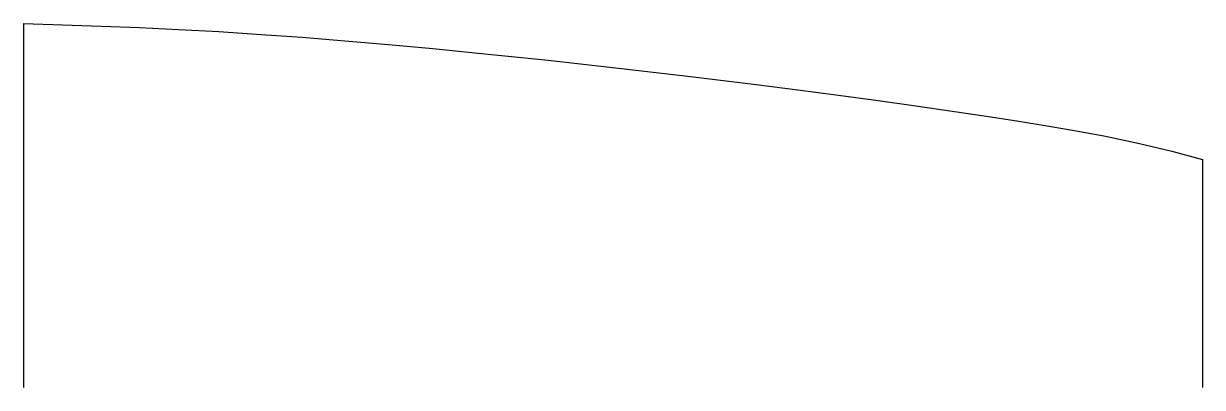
# Model space of a CAD drawing. Header units: millimetres. Extents: x 0 to 1953, y 0 to 603.
import ezdxf

# ---------------------------------------------------------------- set-up
doc = ezdxf.new("R2010")
doc.units = ezdxf.units.MM

msp = doc.modelspace()

# ---------------------------------------------------------------- linework, layer by layer
at = {"color": 7, "linetype": 'Continuous'}
for p, q in [((0, 602.6), (0, 0)), ((1952.8, 377.3), (1952.8, 0))]:
    msp.add_line(p, q, dxfattribs=at)
at = {"color": 7, "linetype": 'Continuous', "flags": 128}
for points in [[(0, 602.6), (64.6, 600.6), (128.3, 598.4), (192.1, 595.9), (256.9, 592.9), (323.7, 589.3), (393.4, 584.8), (461.7, 579.9), (532.2, 574.2), (604.5, 568), (678.2, 561.2), (753, 553.9)], [(753, 553.9), (869, 541.9), (985.3, 529), (1100.6, 515.5), (1213.5, 501.6), (1282.7, 492.8), (1350.1, 483.9), (1415.4, 475), (1478.2, 466.3), (1538.3, 457.6), (1595.3, 449.1), (1648.9, 440.9), (1699.2, 432.7), (1746.8, 424.5), (1792.1, 415.9), (1848.6, 404), (1902.2, 391.1), (1952.8, 377.3)]]:
    msp.add_lwpolyline(points, dxfattribs=at)

doc.saveas('drawing.dxf')
